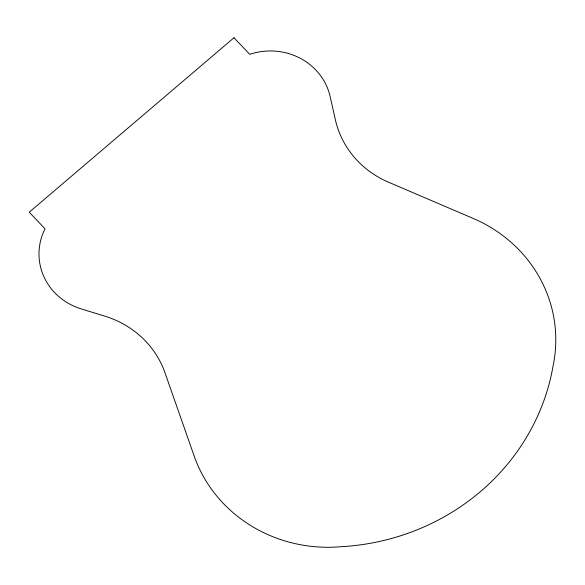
<?xml version="1.0" encoding="UTF-8"?>
<svg xmlns="http://www.w3.org/2000/svg" width="585" height="585" viewBox="0 0 585 585"><rect width="100%" height="100%" fill="white"/><g stroke="black" fill="none" stroke-linecap="round" stroke-linejoin="round"><path stroke-width="0.88" d="M233.985 37.747L29.25 212.201L45.023 228.779A61.564 58.171 -3.8 0 0 81.118 308.865L104.89 316.171A94.712 89.498 -3.8 0 1 164.919 372.594L194.191 456.095A142.067 134.243 -3.8 0 0 341.23 546.69A226.395 213.927 -3.8 0 0 553.022 366.217A142.067 134.243 -3.8 0 0 473.141 218.402L388.418 182.147A94.712 89.498 -3.8 0 1 335.373 119.771L330.174 96.642A61.564 58.171 -3.8 0 0 249.758 54.325L233.985 37.747"/></g></svg>
